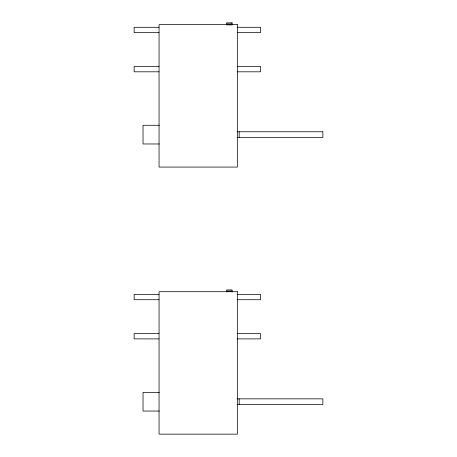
<?xml version="1.0" encoding="UTF-8"?>
<svg xmlns="http://www.w3.org/2000/svg" width="457" height="457" viewBox="0 0 457 457"><rect width="100%" height="100%" fill="white"/><g stroke="black" fill="none" stroke-linecap="round" stroke-linejoin="round"><path stroke-width="0.69" d="M226.718 23.964L232.059 23.964M158.99 27.3L134.135 27.3L134.135 32.636L158.99 32.641M237.114 27.3L260.547 27.3L260.547 32.636L237.114 32.641M158.99 66.471L134.135 66.471L134.135 71.806L158.99 71.812M237.114 66.471L260.547 66.471L260.547 71.806L237.114 71.812M159.276 125.275L143.035 125.275L143.035 143.972L159.276 143.972M236.983 131.776L322.865 131.776M236.983 137.471L322.865 137.471L322.865 131.782M226.718 291.046L232.059 291.046M158.99 294.377L134.135 294.377L134.135 299.712L158.99 299.723M237.114 294.377L260.547 294.377L260.547 299.712L237.114 299.723M158.99 333.553L134.135 333.553L134.135 338.883L158.99 338.894M237.114 333.553L260.547 333.553L260.547 338.883L237.114 338.894M159.276 392.352L143.035 392.352L143.035 411.049L159.276 411.049M236.983 398.852L322.865 398.852L322.865 404.542L236.983 404.548M239.182 131.776L239.182 137.471M239.182 398.852L239.182 404.548M232.059 291.966L232.059 289.927L226.718 289.927L226.718 291.966M232.059 22.85L226.718 22.85L226.718 24.889L232.059 24.889L232.059 22.85M237.4 24.632L159.059 24.632L159.059 167.073L237.4 167.073L237.4 24.632M237.4 291.709L159.059 291.709L159.059 434.15L237.4 434.15L237.4 291.709"/></g></svg>
